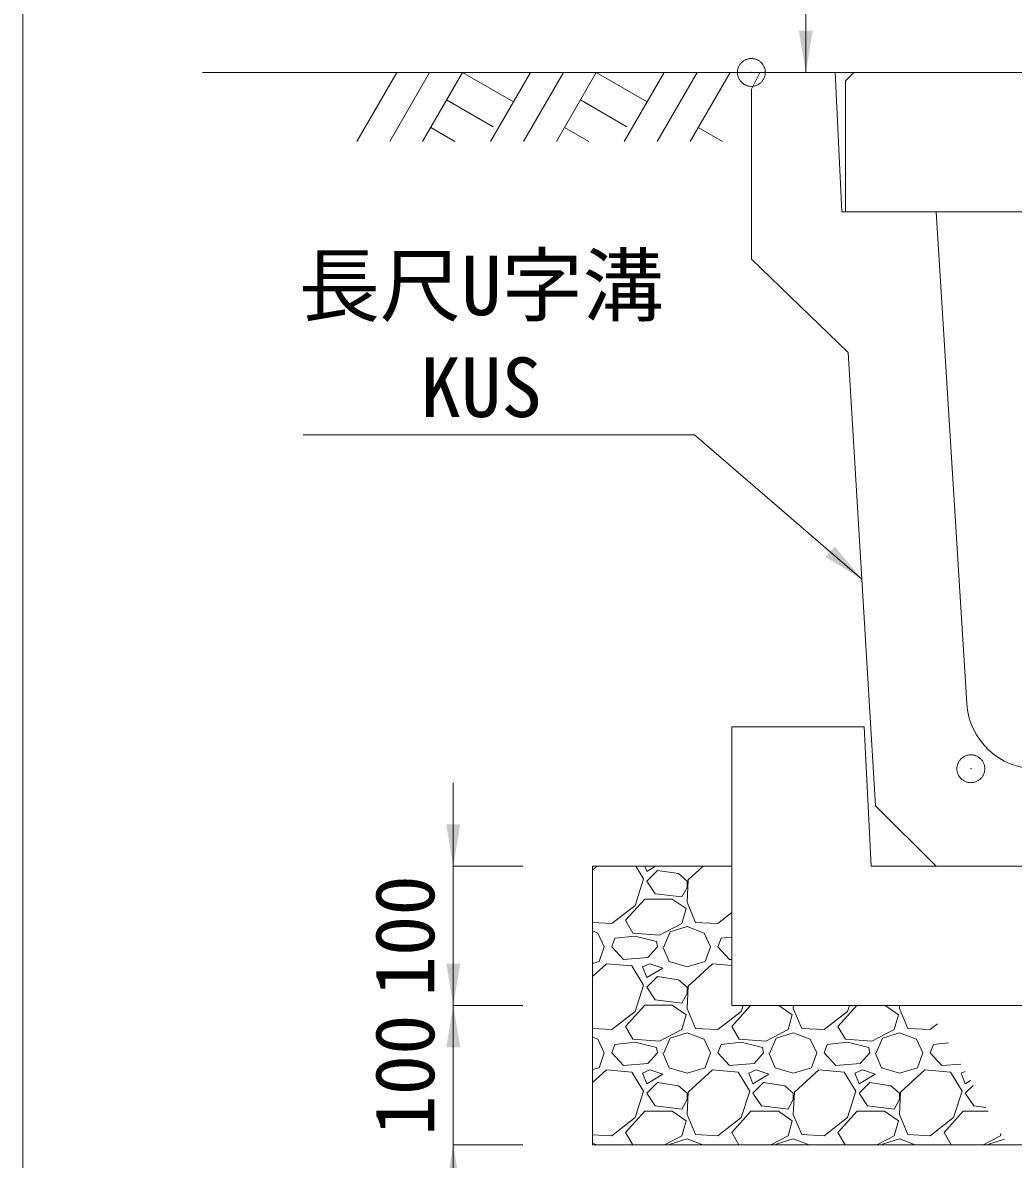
# Model space of a CAD drawing. Units: millimetres at full size, sheet at 1:40. Extents: x 206103 to 244503, y 883348 to 903496.
# Drawn here: x 217303 to 218014, y 897238 to 898054 of the extents above; entities that cross this region are included whole.
import ezdxf
from ezdxf.enums import TextEntityAlignment as Align

# ---------------------------------------------------------------- set-up
doc = ezdxf.new("R2010")
doc.units = ezdxf.units.MM
doc.header["$LTSCALE"] = 40
doc.header["$PDMODE"] = 32
doc.header["$PDSIZE"] = 20
doc.linetypes.add('USER1', pattern=[28.575, 19.05, -3.175, 3.175, -3.175])
for name, color, linetype, lineweight in [('0_2', 7, 'Continuous', 20), ('図枠', 5, 'Continuous', 13), ('基礎ブロック', 2, 'Continuous', 13), ('基礎材', 7, 'Continuous', 15), ('寸法線', 7, 'Continuous', 13), ('引出線', 4, 'Continuous', 13), ('本体', 2, 'Continuous', 13), ('補助線', 8, 'USER1', 13), ('ﾊｯﾁﾝｸﾞ', 7, 'Continuous', 5)]:
    doc.layers.add(name, color=color, linetype=linetype, lineweight=lineweight)
doc.styles.add('ＭＳ ゴシック', font='')
doc.styles.get('ＭＳ ゴシック').set_extended_font_data('MS Gothic')

# ---------------------------------------------------------------- blocks, each defined once
blk = doc.blocks.new('filled_arrow')
at = {"color": 0, "linetype": 'Continuous', "lineweight": -2}
blk.add_solid([(7.5, 1.25), (0, 0), (7.5, -1.25)], dxfattribs=at)

msp = doc.modelspace()

# ---------------------------------------------------------------- linework, layer by layer
at = {"layer": '0_2'}
msp.add_line((217832.16, 898018.33), (217432.16, 898018.33), dxfattribs=at)
at = {"layer": '図枠'}
msp.add_line((217303.21, 903148.33), (217303.21, 883448.33), dxfattribs=at)
at = {"layer": '基礎ブロック'}
for p, q in [((217907.21, 897548.33), (217812.21, 897548.33)), ((217812.21, 897548.33), (217812.21, 897448.33)), ((217912.21, 897448.33), (217907.21, 897548.33)), ((217812.21, 897448.33), (217812.21, 897348.33)), ((218474.21, 897448.33), (217912.21, 897448.33)), ((217812.21, 897348.33), (218574.21, 897348.33))]:
    msp.add_line(p, q, dxfattribs=at)
at = {"layer": '基礎材'}
for p, q in [((217712.21, 897448.33), (217712.21, 897248.33)), ((217712.21, 897248.33), (218674.21, 897248.33))]:
    msp.add_line(p, q, dxfattribs=at)
at = {"layer": '基礎材', "lineweight": 13}
msp.add_line((217812.21, 897448.33), (217712.21, 897448.33), dxfattribs=at)
at = {"layer": '寸法線'}
for p, q in [((217865.21, 898018.33), (217865.21, 898818.33)), ((218321.16, 898018.33), (217865.21, 898018.33)), ((217612.21, 897288.33), (217612.21, 897508.33)), ((217662.21, 897448.33), (217612.21, 897448.33)), ((217612.21, 897188.33), (217612.21, 897408.33)), ((217662.21, 897348.33), (217612.21, 897348.33)), ((217662.21, 897348.33), (217612.21, 897348.33)), ((217662.21, 897248.33), (217612.21, 897248.33))]:
    msp.add_line(p, q, dxfattribs=at)
at = {"layer": '引出線'}
msp.add_lwpolyline([(217905.46, 897654.53), (217785.25, 897757.99), (217504.41, 897757.99)], dxfattribs=at)
at = {"layer": '本体'}
for p, q in [((217826.16, 898006.33), (217832.16, 898018.33)), ((217832.16, 898018.33), (217886.16, 898018.33)), ((217886.16, 898018.33), (217891.16, 897918.33)), ((217826.16, 898006.33), (217826.16, 897884.33)), ((217891.16, 897918.33), (217958.66, 897918.33)), ((217958.66, 897918.33), (217980.73, 897565.21)), ((217826.16, 897884.33), (217895.66, 897817.33)), ((217895.66, 897817.33), (217915.26, 897491.73)), ((217958.66, 897448.33), (217915.26, 897491.73)), ((217958.66, 897448.33), (218258.66, 897448.33))]:
    msp.add_line(p, q, dxfattribs=at)
at = {"layer": '本体', "lineweight": 20}
msp.add_lwpolyline([(217893.66, 897918.33), (217893.66, 898012.33), (217899.66, 898018.33), (218317.66, 898018.33), (218323.66, 898012.33), (218323.66, 897918.33)], close=True, dxfattribs=at)
at = {"layer": '本体'}
msp.add_arc((218030.63, 897568.33), 50, 183.57633, 270, dxfattribs=at)
at = {"layer": '補助線'}
for p in [(217826.16, 898018.33), (217983.66, 897518.33)]:
    msp.add_point(p, dxfattribs=at)
at = {"layer": 'ﾊｯﾁﾝｸﾞ', "lineweight": 9}
for p, q in [((217571.6, 898018.33), (217542.95, 897968.71)), ((217595.22, 898018.33), (217566.57, 897968.71)), ((217618.84, 898018.33), (217590.19, 897968.71)), ((217618.84, 898018.33), (217655.41, 897997.22)), ((217667.6, 898018.33), (217638.95, 897968.71)), ((217691.22, 898018.33), (217662.57, 897968.71)), ((217714.84, 898018.33), (217686.19, 897968.71)), ((217714.84, 898018.33), (217751.41, 897997.22)), ((217763.59, 898018.33), (217734.95, 897968.71)), ((217787.22, 898018.33), (217758.57, 897968.71)), ((217810.84, 898018.33), (217782.19, 897968.71)), ((217607.42, 897998.55), (217640.83, 897979.26)), ((217703.42, 897998.55), (217736.83, 897979.26)), ((217596, 897978.76), (217613.41, 897968.71)), ((217691.99, 897978.76), (217709.41, 897968.71)), ((217788, 897978.76), (217805.41, 897968.71))]:
    msp.add_line(p, q, dxfattribs=at)
at = {"layer": 'ﾊｯﾁﾝｸﾞ'}
for p, q in [((217715.39, 897448.33), (217712.21, 897445.42)), ((217748.8, 897439.25), (217743.26, 897448.33)), ((217749.59, 897448.33), (217751.09, 897444.58)), ((217751.09, 897444.58), (217757.33, 897448.33)), ((217758.71, 897445.35), (217751.09, 897437.73)), ((217773.95, 897443.06), (217758.71, 897445.35)), ((217791.59, 897448.33), (217780.81, 897438.49)), ((217742.71, 897420.2), (217748.8, 897439.25)), ((217751.09, 897437.73), (217757.19, 897428.58)), ((217780.05, 897437.73), (217773.95, 897443.06)), ((217780.81, 897438.49), (217780.05, 897422.49)), ((217780.05, 897433.15), (217780.05, 897437.73)), ((217757.19, 897428.58), (217776.24, 897426.3)), ((217776.24, 897426.3), (217780.05, 897433.15)), ((217725.94, 897407.25), (217742.71, 897420.2)), ((217735.85, 897409.53), (217749.57, 897424.77)), ((217749.57, 897424.77), (217769.38, 897424.77)), ((217769.38, 897424.77), (217779.28, 897417.91)), ((217780.05, 897422.49), (217786.14, 897408.01)), ((217779.28, 897417.91), (217776.24, 897407.25)), ((217802.14, 897407.25), (217812.21, 897415.02)), ((217712.21, 897407.9), (217725.94, 897407.25)), ((217741.18, 897400.39), (217735.85, 897409.53)), ((217776.24, 897407.25), (217760.23, 897398.86)), ((217767.85, 897401.15), (217780.05, 897404.96)), ((217780.05, 897404.96), (217792.24, 897400.39)), ((217786.14, 897408.01), (217802.14, 897407.25)), ((217812.05, 897409.53), (217812.21, 897409.7)), ((217812.21, 897409.27), (217812.05, 897409.53)), ((217712.21, 897401.83), (217716.04, 897400.39)), ((217716.04, 897400.39), (217720.61, 897390.48)), ((217725.94, 897390.48), (217728.23, 897396.58)), ((217742.71, 897398.1), (217728.23, 897396.58)), ((217760.23, 897398.86), (217741.18, 897400.39)), ((217757.95, 897394.29), (217742.71, 897398.1)), ((217763.28, 897390.48), (217767.85, 897401.15)), ((217792.24, 897400.39), (217796.81, 897390.48)), ((217802.14, 897390.48), (217804.43, 897396.58)), ((217812.21, 897397.4), (217804.43, 897396.58)), ((217716.8, 897379.81), (217720.61, 897390.48)), ((217734.33, 897381.34), (217725.94, 897390.48)), ((217758.71, 897390.48), (217751.85, 897382.86)), ((217758.71, 897390.48), (217757.95, 897394.29)), ((217762.52, 897390.48), (217767.09, 897379.81)), ((217793, 897379.81), (217796.81, 897390.48)), ((217810.53, 897381.34), (217802.14, 897390.48)), ((217712.21, 897378.46), (217716.8, 897379.81)), ((217751.85, 897382.86), (217734.33, 897381.34)), ((217767.09, 897379.81), (217780.05, 897376)), ((217780.05, 897376), (217793, 897379.81)), ((217812.21, 897381.48), (217810.53, 897381.34)), ((217722.13, 897378.29), (217712.21, 897369.22)), ((217740.42, 897376.77), (217722.13, 897378.29)), ((217748.8, 897363.05), (217740.42, 897376.77)), ((217753.38, 897378.29), (217748.04, 897376)), ((217748.04, 897376), (217751.09, 897368.38)), ((217751.09, 897368.38), (217762.52, 897375.24)), ((217762.52, 897375.24), (217753.38, 897378.29)), ((217798.33, 897378.29), (217780.81, 897362.29)), ((217812.21, 897377.13), (217798.33, 897378.29)), ((217742.71, 897344), (217748.8, 897363.05)), ((217758.71, 897369.15), (217751.09, 897361.53)), ((217773.95, 897366.86), (217758.71, 897369.15)), ((217780.05, 897361.53), (217773.95, 897366.86)), ((217780.81, 897362.29), (217780.05, 897346.29)), ((217751.09, 897361.53), (217757.19, 897352.38)), ((217776.24, 897350.1), (217780.05, 897356.95)), ((217780.05, 897356.95), (217780.05, 897361.53)), ((217735.85, 897333.33), (217749.57, 897348.57)), ((217749.57, 897348.57), (217769.38, 897348.57)), ((217757.19, 897352.38), (217776.24, 897350.1)), ((217769.38, 897348.57), (217779.28, 897341.71)), ((217780.05, 897346.29), (217786.14, 897331.81)), ((217812.05, 897333.33), (217825.55, 897348.33)), ((217818.91, 897344), (217820.29, 897348.33)), ((217845.93, 897348.33), (217855.48, 897341.71)), ((217856.34, 897348.33), (217856.25, 897346.29)), ((217856.25, 897346.29), (217862.34, 897331.81)), ((217888.25, 897333.33), (217901.75, 897348.33)), ((217895.11, 897344), (217896.49, 897348.33)), ((217922.13, 897348.33), (217931.68, 897341.71)), ((217932.54, 897348.33), (217932.45, 897346.29)), ((217932.45, 897346.29), (217938.54, 897331.81)), ((217725.94, 897331.05), (217742.71, 897344)), ((217779.28, 897341.71), (217776.24, 897331.05)), ((217802.14, 897331.05), (217818.91, 897344)), ((217855.48, 897341.71), (217852.44, 897331.05)), ((217878.34, 897331.05), (217895.11, 897344)), ((217931.68, 897341.71), (217928.64, 897331.05)), ((217712.21, 897331.7), (217725.94, 897331.05)), ((217741.18, 897324.19), (217735.85, 897333.33)), ((217776.24, 897331.05), (217760.23, 897322.66)), ((217786.14, 897331.81), (217802.14, 897331.05)), ((217817.38, 897324.19), (217812.05, 897333.33)), ((217852.44, 897331.05), (217836.43, 897322.66)), ((217862.34, 897331.81), (217878.34, 897331.05)), ((217893.58, 897324.19), (217888.25, 897333.33)), ((217928.64, 897331.05), (217912.63, 897322.66)), ((217938.54, 897331.81), (217954.54, 897331.05)), ((217954.54, 897331.05), (217959.84, 897335.14)), ((217712.21, 897325.63), (217716.04, 897324.19)), ((217716.04, 897324.19), (217720.61, 897314.28)), ((217742.71, 897321.9), (217728.23, 897320.38)), ((217760.23, 897322.66), (217741.18, 897324.19)), ((217757.95, 897318.09), (217742.71, 897321.9)), ((217763.28, 897314.28), (217767.85, 897324.95)), ((217767.85, 897324.95), (217780.05, 897328.76)), ((217780.05, 897328.76), (217792.24, 897324.19)), ((217792.24, 897324.19), (217796.81, 897314.28)), ((217818.91, 897321.9), (217804.43, 897320.38)), ((217836.43, 897322.66), (217817.38, 897324.19)), ((217834.15, 897318.09), (217818.91, 897321.9)), ((217839.48, 897314.28), (217844.05, 897324.95)), ((217844.05, 897324.95), (217856.25, 897328.76)), ((217856.25, 897328.76), (217868.44, 897324.19)), ((217868.44, 897324.19), (217873.01, 897314.28)), ((217895.11, 897321.9), (217880.63, 897320.38)), ((217912.63, 897322.66), (217893.58, 897324.19)), ((217910.35, 897318.09), (217895.11, 897321.9)), ((217915.68, 897314.28), (217920.25, 897324.95)), ((217920.25, 897324.95), (217932.45, 897328.76)), ((217932.45, 897328.76), (217944.64, 897324.19)), ((217944.64, 897324.19), (217949.21, 897314.28)), ((217967.7, 897321.52), (217956.83, 897320.38)), ((217716.8, 897303.61), (217720.61, 897314.28)), ((217725.94, 897314.28), (217728.23, 897320.38)), ((217734.33, 897305.14), (217725.94, 897314.28)), ((217758.71, 897314.28), (217751.85, 897306.66)), ((217758.71, 897314.28), (217757.95, 897318.09)), ((217762.52, 897314.28), (217767.09, 897303.61)), ((217793, 897303.61), (217796.81, 897314.28)), ((217802.14, 897314.28), (217804.43, 897320.38)), ((217810.53, 897305.14), (217802.14, 897314.28)), ((217834.91, 897314.28), (217828.05, 897306.66)), ((217834.91, 897314.28), (217834.15, 897318.09)), ((217838.72, 897314.28), (217843.29, 897303.61)), ((217869.2, 897303.61), (217873.01, 897314.28)), ((217878.34, 897314.28), (217880.63, 897320.38)), ((217886.73, 897305.14), (217878.34, 897314.28)), ((217911.11, 897314.28), (217904.25, 897306.66)), ((217911.11, 897314.28), (217910.35, 897318.09)), ((217914.92, 897314.28), (217919.49, 897303.61)), ((217945.4, 897303.61), (217949.21, 897314.28)), ((217954.54, 897314.28), (217956.83, 897320.38)), ((217962.93, 897305.14), (217954.54, 897314.28)), ((217751.85, 897306.66), (217734.33, 897305.14)), ((217828.05, 897306.66), (217810.53, 897305.14)), ((217904.25, 897306.66), (217886.73, 897305.14)), ((217976.48, 897306.32), (217962.93, 897305.14)), ((217712.21, 897302.26), (217716.8, 897303.61)), ((217722.13, 897302.09), (217712.21, 897293.02)), ((217740.42, 897300.57), (217722.13, 897302.09)), ((217748.8, 897286.85), (217740.42, 897300.57)), ((217753.38, 897302.09), (217748.04, 897299.8)), ((217748.04, 897299.8), (217751.09, 897292.18)), ((217751.09, 897292.18), (217762.52, 897299.04)), ((217762.52, 897299.04), (217753.38, 897302.09)), ((217767.09, 897303.61), (217780.05, 897299.8)), ((217780.05, 897299.8), (217793, 897303.61)), ((217798.33, 897302.09), (217780.81, 897286.09)), ((217816.62, 897300.57), (217798.33, 897302.09)), ((217825, 897286.85), (217816.62, 897300.57)), ((217829.58, 897302.09), (217824.24, 897299.8)), ((217824.24, 897299.8), (217827.29, 897292.18)), ((217827.29, 897292.18), (217838.72, 897299.04)), ((217838.72, 897299.04), (217829.58, 897302.09)), ((217843.29, 897303.61), (217856.25, 897299.8)), ((217856.25, 897299.8), (217869.2, 897303.61)), ((217874.53, 897302.09), (217857.01, 897286.09)), ((217892.82, 897300.57), (217874.53, 897302.09)), ((217901.2, 897286.85), (217892.82, 897300.57)), ((217905.78, 897302.09), (217900.44, 897299.8)), ((217900.44, 897299.8), (217903.49, 897292.18)), ((217903.49, 897292.18), (217914.92, 897299.04)), ((217914.92, 897299.04), (217905.78, 897302.09)), ((217919.49, 897303.61), (217932.45, 897299.8)), ((217932.45, 897299.8), (217945.4, 897303.61)), ((217950.73, 897302.09), (217933.21, 897286.09)), ((217969.02, 897300.57), (217950.73, 897302.09)), ((217977.4, 897286.85), (217969.02, 897300.57)), ((217979.52, 897301.04), (217976.64, 897299.8)), ((217976.64, 897299.8), (217979.69, 897292.18)), ((217758.71, 897292.95), (217751.09, 897285.33)), ((217773.95, 897290.66), (217758.71, 897292.95)), ((217780.05, 897285.33), (217773.95, 897290.66)), ((217834.91, 897292.95), (217827.29, 897285.33)), ((217850.15, 897290.66), (217834.91, 897292.95)), ((217856.25, 897285.33), (217850.15, 897290.66)), ((217911.11, 897292.95), (217903.49, 897285.33)), ((217926.35, 897290.66), (217911.11, 897292.95)), ((217932.45, 897285.33), (217926.35, 897290.66)), ((217979.69, 897292.18), (217983.36, 897294.39)), ((217985.34, 897290.97), (217979.69, 897285.33)), ((217742.71, 897267.8), (217748.8, 897286.85)), ((217751.09, 897285.33), (217757.19, 897276.18)), ((217776.24, 897273.9), (217780.05, 897280.75)), ((217780.81, 897286.09), (217780.05, 897270.09)), ((217780.05, 897280.75), (217780.05, 897285.33)), ((217818.91, 897267.8), (217825, 897286.85)), ((217827.29, 897285.33), (217833.39, 897276.18)), ((217852.44, 897273.9), (217856.25, 897280.75)), ((217857.01, 897286.09), (217856.25, 897270.09)), ((217856.25, 897280.75), (217856.25, 897285.33)), ((217895.11, 897267.8), (217901.2, 897286.85)), ((217903.49, 897285.33), (217909.59, 897276.18)), ((217928.64, 897273.9), (217932.45, 897280.75)), ((217933.21, 897286.09), (217932.45, 897270.09)), ((217932.45, 897280.75), (217932.45, 897285.33)), ((217971.31, 897267.8), (217977.4, 897286.85)), ((217979.69, 897285.33), (217985.79, 897276.18)), ((217735.85, 897257.13), (217749.57, 897272.37)), ((217749.57, 897272.37), (217769.38, 897272.37)), ((217757.19, 897276.18), (217776.24, 897273.9)), ((217769.38, 897272.37), (217779.28, 897265.51)), ((217812.05, 897257.13), (217825.77, 897272.37)), ((217825.77, 897272.37), (217845.58, 897272.37)), ((217833.39, 897276.18), (217852.44, 897273.9)), ((217845.58, 897272.37), (217855.48, 897265.51)), ((217888.25, 897257.13), (217901.97, 897272.37)), ((217901.97, 897272.37), (217921.78, 897272.37)), ((217909.59, 897276.18), (217928.64, 897273.9)), ((217921.78, 897272.37), (217931.68, 897265.51)), ((217964.45, 897257.13), (217978.17, 897272.37)), ((217978.17, 897272.37), (217996.08, 897272.37)), ((217985.79, 897276.18), (217994.48, 897275.14)), ((217725.94, 897254.85), (217742.71, 897267.8)), ((217779.28, 897265.51), (217776.24, 897254.85)), ((217780.05, 897270.09), (217786.14, 897255.61)), ((217802.14, 897254.85), (217818.91, 897267.8)), ((217855.48, 897265.51), (217852.44, 897254.85)), ((217856.25, 897270.09), (217862.34, 897255.61)), ((217878.34, 897254.85), (217895.11, 897267.8)), ((217931.68, 897265.51), (217928.64, 897254.85)), ((217932.45, 897270.09), (217938.54, 897255.61)), ((217954.54, 897254.85), (217971.31, 897267.8)), ((217740.99, 897248.33), (217735.85, 897257.13)), ((217817.19, 897248.33), (217812.05, 897257.13)), ((217893.39, 897248.33), (217888.25, 897257.13)), ((217969.59, 897248.33), (217964.45, 897257.13)), ((218005.29, 897256.42), (218004.84, 897254.85)), ((217712.21, 897255.5), (217725.94, 897254.85)), ((217712.21, 897249.43), (217715.13, 897248.33)), ((217776.24, 897254.85), (217763.8, 897248.33)), ((217767.68, 897248.33), (217767.85, 897248.75)), ((217767.85, 897248.75), (217780.05, 897252.56)), ((217780.05, 897252.56), (217791.33, 897248.33)), ((217786.14, 897255.61), (217802.14, 897254.85)), ((217852.44, 897254.85), (217840, 897248.33)), ((217843.88, 897248.33), (217844.05, 897248.75)), ((217844.05, 897248.75), (217856.25, 897252.56)), ((217856.25, 897252.56), (217867.53, 897248.33)), ((217862.34, 897255.61), (217878.34, 897254.85)), ((217928.64, 897254.85), (217916.2, 897248.33)), ((217920.08, 897248.33), (217920.25, 897248.75)), ((217920.25, 897248.75), (217932.45, 897252.56)), ((217932.45, 897252.56), (217943.73, 897248.33)), ((217938.54, 897255.61), (217954.54, 897254.85)), ((218004.84, 897254.85), (217992.4, 897248.33)), ((217996.28, 897248.33), (217996.45, 897248.75)), ((217996.45, 897248.75), (218007.69, 897252.26))]:
    msp.add_line(p, q, dxfattribs=at)

# ---------------------------------------------------------------- block references
at = {"layer": '寸法線', "xscale": 4, "yscale": 4}
for p, rotation in [((217865.21, 898018.33), 90), ((217612.21, 897448.33), 90), ((217612.21, 897348.33), 90), ((217612.21, 897348.33), 270), ((217612.21, 897248.33), 270)]:
    msp.add_blockref('filled_arrow', p, dxfattribs=dict(at, rotation=rotation))
at = {"layer": '引出線', "xscale": 4, "yscale": 4, "rotation": 139.3}
msp.add_blockref('filled_arrow', (217905.46, 897654.53), dxfattribs=at)

# ---------------------------------------------------------------- texts
at = {"layer": '寸法線', "style": 'ＭＳ ゴシック'}
for p in [(217577.21, 897398.33), (217577.21, 897298.33)]:
    msp.add_text('100', height=42.72, rotation=90, dxfattribs=at).set_placement(p, align=Align.MIDDLE_CENTER)
at = {"layer": '引出線', "style": 'ＭＳ ゴシック'}
for s, p in [('長尺U字溝', (217501.21, 897831.23)), ('KUS', (217588.62, 897758.1))]:
    msp.add_text(s, height=42.72, dxfattribs=at).set_placement(p, align=Align.BOTTOM_LEFT)

doc.saveas('drawing.dxf')
